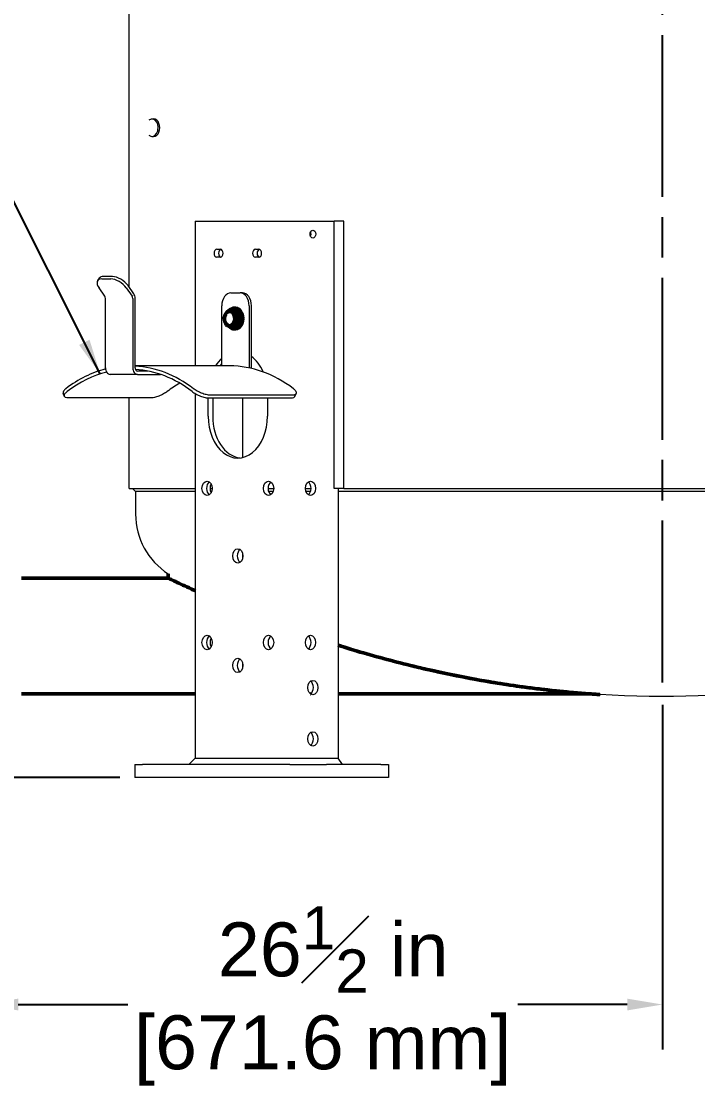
# Model space of a CAD drawing. Header units: inches. Extents: x 17 to 469, y 7 to 301.
# Drawn here: x 70.18 to 96.48, y 28.03 to 69.66 of the extents above; entities that cross this region are included whole.
import ezdxf

# ---------------------------------------------------------------- set-up
doc = ezdxf.new("R2010")
doc.units = ezdxf.units.IN
doc.header["$LTSCALE"] = 14
doc.header["$MEASUREMENT"] = 0
doc.linetypes.add('CHAIN', pattern=[0.7087, 0.4724, -0.0591, 0.1181, -0.0591])
doc.layers.add('Centerline', color=5, linetype='CHAIN', lineweight=25, true_color=0x0000ff)
for name, color, linetype, lineweight in [('Dimension (ANSI)', 7, 'Continuous', 25), ('Symbol (ANSI)', 7, 'Continuous', 25), ('Visible (ANSI)', 7, 'Continuous', 50)]:
    doc.layers.add(name, color=color, linetype=linetype, lineweight=lineweight)
doc.styles.add('MEMCOR Medium', font='arial.ttf')
doc.dimstyles.new('Default (ANSI)', dxfattribs={"dimscale": 14, "dimtxt": 0.15, "dimasz": 0.098425, "dimexe": 0.125, "dimexo": 0.0625, "dimgap": 0.031496, "dimtad": 0, "dimtih": 1, "dimtoh": 1, "dimdec": 4, "dimrnd": 1e-08, "dimzin": 3, "dimdsep": 46, "dimlunit": 5, "dimtxsty": 'MEMCOR Medium', "dimcen": 0.09, "dimdle": 0.393701, "dimclrd": 256, "dimclre": 256, "dimclrt": 256, "dimadec": 0, "dimazin": 1, "dimtfac": 0.8, "dimtofl": 0, "dimtmove": 0, "dimatfit": 3, "dimfxl": 1, "dimfrac": 1, "dimtolj": 1, "dimtzin": 4, "dimlwd": -1, "dimlwe": -1, "dimarcsym": 0})
doc.dimstyles.new('Default (ANSI)$7', dxfattribs={"dimscale": 14, "dimtxt": 0.15, "dimasz": 0.098425, "dimexe": 0.125, "dimexo": 0.0625, "dimgap": 0.031496, "dimtad": 0, "dimtih": 1, "dimtoh": 1, "dimdec": 4, "dimrnd": 1e-08, "dimzin": 3, "dimdsep": 46, "dimlunit": 5, "dimtxsty": 'MEMCOR Medium', "dimcen": 0.09, "dimdle": 0.393701, "dimclrd": 256, "dimclre": 256, "dimclrt": 256, "dimadec": 0, "dimazin": 1, "dimtfac": 0.8, "dimtofl": 0, "dimtmove": 0, "dimatfit": 3, "dimfxl": 1, "dimfrac": 1, "dimtolj": 1, "dimtzin": 4, "dimlwd": -1, "dimlwe": -1, "dimarcsym": 0})

# ---------------------------------------------------------------- blocks, each defined once
blk = doc.blocks.new('*D21')
at = {"layer": 'Defpoints', "color": 0, "transparency": 16777216}
for p in [(73.257, 123.979), (40.949, 40.229), (74.882, 40.229)]:
    blk.add_point(p, dxfattribs=at)
at = {"layer": 'Dimension (ANSI)', "transparency": 16777216}
for p, q in [((72.382, 123.979), (39.199, 123.979)), ((40.949, 122.601), (40.949, 96.498)), ((40.949, 41.607), (40.949, 88.609)), ((74.007, 40.229), (39.199, 40.229))]:
    blk.add_line(p, q, dxfattribs=at)
for points in [[(40.72, 122.601), (41.179, 122.601), (40.949, 123.979)], [(40.72, 41.607), (41.179, 41.607), (40.949, 40.229)]]:
    blk.add_solid(points, dxfattribs=at)
at = {"layer": 'Dimension (ANSI)', "transparency": 16777216, "char_height": 2.1, "attachment_point": 5, "style": 'MEMCOR Medium'}
for s, insert in [('\\A1; 83{\\H0.8x;\\S3#4;} in', (40.949, 94.711)), ('\\A1;[2127.3 mm]', (40.949, 90.767))]:
    blk.add_mtext(s, dxfattribs=dict(at, insert=insert))
blk = doc.blocks.new('*D27')
at = {"layer": 'Defpoints', "color": 0, "transparency": 16777216}
for p in [(28.833, 132.744), (29.483, 132.744), (74.882, 40.229)]:
    blk.add_point(p, dxfattribs=at)
at = {"layer": 'Dimension (ANSI)', "transparency": 16777216}
for p, q in [((29.483, 131.366), (29.483, 82.85)), ((29.483, 41.607), (29.483, 74.985)), ((74.007, 40.229), (27.733, 40.229))]:
    blk.add_line(p, q, dxfattribs=at)
for points in [[(29.254, 131.366), (29.713, 131.366), (29.483, 132.744)], [(29.254, 41.607), (29.713, 41.607), (29.483, 40.229)]]:
    blk.add_solid(points, dxfattribs=at)
at = {"layer": 'Dimension (ANSI)', "transparency": 16777216, "char_height": 2.1, "attachment_point": 5, "style": 'MEMCOR Medium'}
for s, insert in [('\\A1; 92{\\H0.8x;\\S1#2;} in', (29.483, 81.063)), ('\\A1;[2349.9 mm]', (29.483, 77.131))]:
    blk.add_mtext(s, dxfattribs=dict(at, insert=insert))
blk = doc.blocks.new('*D29')
at = {"layer": 'Defpoints', "color": 0, "transparency": 16777216}
for p in [(95.116, 43.923), (68.676, 41.229), (68.676, 31.385)]:
    blk.add_point(p, dxfattribs=at)
at = {"layer": 'Dimension (ANSI)', "transparency": 16777216}
for p, q in [((95.116, 43.048), (95.116, 29.635)), ((68.676, 40.354), (68.676, 29.635)), ((70.054, 31.385), (74.313, 31.385)), ((93.739, 31.385), (89.48, 31.385))]:
    blk.add_line(p, q, dxfattribs=at)
for points in [[(70.054, 31.615), (70.054, 31.155), (68.676, 31.385)], [(93.739, 31.615), (93.739, 31.155), (95.116, 31.385)]]:
    blk.add_solid(points, dxfattribs=at)
at = {"layer": 'Dimension (ANSI)', "transparency": 16777216, "char_height": 2.1, "attachment_point": 5, "style": 'MEMCOR Medium'}
for s, insert in [('\\A1; 26{\\H0.8x;\\S1#2;} in', (81.896, 33.531)), ('\\A1;[671.6 mm]', (81.896, 29.598))]:
    blk.add_mtext(s, dxfattribs=dict(at, insert=insert))
blk = doc.blocks.new('*D30')
at = {"layer": 'Defpoints', "color": 0, "transparency": 16777216}
for p in [(61.19, 45.729), (64.129, 45.729), (74.882, 40.229)]:
    blk.add_point(p, dxfattribs=at)
at = {"layer": 'Dimension (ANSI)', "transparency": 16777216}
for p, q in [((63.254, 45.729), (59.44, 45.729)), ((61.19, 44.351), (61.19, 41.607)), ((74.007, 40.229), (59.44, 40.229)), ((61.19, 40.229), (61.19, 33.1)), ((61.19, 33.1), (59.812, 33.1))]:
    blk.add_line(p, q, dxfattribs=at)
for points in [[(60.96, 44.351), (61.419, 44.351), (61.19, 45.729)], [(60.96, 41.607), (61.419, 41.607), (61.19, 40.229)]]:
    blk.add_solid(points, dxfattribs=at)
at = {"layer": 'Dimension (ANSI)', "transparency": 16777216, "char_height": 2.1, "attachment_point": 5, "style": 'MEMCOR Medium'}
for s, insert in [('\\A1; 5{\\H0.8x;\\S1#2;} in', (52.229, 35.246)), ('\\A1;[139.7 mm]', (52.229, 31.313))]:
    blk.add_mtext(s, dxfattribs=dict(at, insert=insert))

msp = doc.modelspace()

# ---------------------------------------------------------------- linework, layer by layer
at = {"layer": 'Centerline', "ltscale": 0.952448}
msp.add_line((95.116469, 43.922673), (95.116469, 132.550677), dxfattribs=at)
at = {"layer": 'Visible (ANSI)', "linetype": 'Continuous', "lineweight": 18}
for p, q in [((74.366007, 59.311241), (74.366007, 103.729368)), ((75.253438, 65.858531), (75.319906, 65.858531)), ((75.253438, 65.178531), (75.319906, 65.178531)), ((76.935475, 61.879368), (77.137572, 61.879368)), ((76.935475, 61.879368), (76.935475, 56.246195)), ((77.137572, 61.879368), (80.050852, 61.879368)), ((80.050852, 61.879368), (81.026659, 61.879368)), ((81.026659, 61.879368), (82.340867, 61.879368)), ((82.717199, 61.879368), (82.340867, 61.879368)), ((82.340867, 51.479368), (82.340867, 61.879368)), ((82.717199, 51.479368), (82.717199, 61.879368)), ((77.777503, 60.784368), (77.911854, 60.784368)), ((79.27657, 60.784368), (79.41092, 60.784368)), ((77.911854, 60.474368), (77.777503, 60.474368)), ((79.41092, 60.474368), (79.27657, 60.474368)), ((73.207376, 59.661118), (73.142376, 59.569194)), ((73.300624, 59.634072), (73.654177, 59.634072)), ((73.719177, 59.725996), (73.365624, 59.725996)), ((73.420314, 58.964805), (73.197071, 59.280519)), ((74.257731, 59.280519), (74.480974, 58.964805)), ((74.545974, 59.056729), (74.322731, 59.372443)), ((73.447238, 56.176395), (73.447238, 58.872881)), ((74.507898, 58.872881), (74.507898, 56.176395)), ((74.599822, 56.176395), (74.599822, 58.872881)), ((78.325511, 59.089368), (78.679065, 59.089368)), ((78.770988, 59.089368), (78.679065, 59.089368)), ((77.971958, 56.246195), (77.971958, 58.589368)), ((79.032618, 58.589368), (79.032618, 56.176395)), ((79.124542, 56.176395), (79.124542, 58.589368)), ((78.277428, 56.246195), (74.599822, 56.246195)), ((74.691746, 55.916395), (73.631086, 55.916395)), ((75.097506, 56.046395), (74.691746, 56.046395)), ((74.691746, 55.916395), (75.582741, 55.916395)), ((71.849936, 55.058988), (71.800825, 55.168901)), ((75.189172, 54.996685), (72.007191, 54.996685)), ((74.366007, 51.479368), (74.366007, 54.996685)), ((76.935475, 55.171495), (76.935475, 40.979368)), ((77.441628, 54.289368), (77.441628, 54.997895)), ((77.476597, 54.996685), (80.658577, 54.996685)), ((80.707681, 55.106583), (77.525701, 55.106583)), ((77.618404, 54.996685), (77.618404, 54.289368)), ((78.782346, 54.996685), (78.782346, 52.681229)), ((79.746796, 54.996685), (79.746796, 54.289368)), ((80.815833, 55.058988), (80.864943, 55.168901)), ((74.366007, 51.479368), (76.935475, 51.479368)), ((74.616469, 51.354368), (74.491469, 51.479368)), ((74.616469, 51.354368), (74.616469, 50.479368)), ((76.935475, 51.354368), (74.616469, 51.354368)), ((77.512338, 51.479368), (77.595777, 51.479368)), ((77.574952, 51.354368), (77.533163, 51.354368)), ((79.769423, 51.479368), (79.988626, 51.479368)), ((79.967802, 51.354368), (79.790248, 51.354368)), ((81.224649, 51.479368), (81.443852, 51.479368)), ((81.423027, 51.354368), (81.245474, 51.354368)), ((82.717199, 51.479368), (82.340867, 51.479368)), ((82.494657, 51.479368), (82.494657, 40.979368)), ((107.738281, 51.354368), (82.494657, 51.354368)), ((82.717199, 51.479368), (107.515738, 51.479368)), ((78.782346, 48.935609), (78.782346, 48.761127)), ((78.782346, 44.672609), (78.782346, 44.498127)), ((76.935475, 40.979368), (76.685475, 40.729368)), ((76.935475, 40.979368), (77.137572, 40.979368)), ((77.137572, 40.979368), (80.050852, 40.979368)), ((80.050852, 40.979368), (81.026659, 40.979368)), ((81.026659, 40.979368), (82.494657, 40.979368)), ((82.671433, 40.729368), (82.494657, 40.979368)), ((74.589008, 40.729368), (74.881901, 40.729368)), ((74.589008, 40.729368), (74.589008, 40.229368)), ((80.623608, 40.729368), (74.881901, 40.729368)), ((80.623608, 40.729368), (82.037822, 40.729368)), ((84.159142, 40.729368), (82.037822, 40.729368)), ((84.159142, 40.729368), (84.452035, 40.729368)), ((84.452035, 40.729368), (84.452035, 40.229368)), ((74.881901, 40.229368), (74.589008, 40.229368)), ((80.623608, 40.229368), (74.881901, 40.229368)), ((82.037822, 40.229368), (80.623608, 40.229368)), ((84.159142, 40.229368), (82.037822, 40.229368)), ((84.452035, 40.229368), (84.159142, 40.229368))]:
    msp.add_line(p, q, dxfattribs=at)
at = {"layer": 'Visible (ANSI)'}
for p, q in [((78.328822, 58.381931), (78.192419, 58.381931)), ((78.328822, 58.381931), (78.443205, 58.369548)), ((78.557588, 58.357165), (78.421186, 58.357165)), ((78.435633, 58.370368), (78.445719, 58.370368)), ((78.443205, 58.369548), (78.557588, 58.357165)), ((78.445719, 58.495368), (78.502288, 58.495368)), ((78.557588, 58.357165), (78.607197, 58.210884)), ((78.656805, 58.064602), (78.520403, 58.064602)), ((78.592031, 57.930704), (78.527256, 57.796805)), ((78.656805, 58.064602), (78.592031, 57.930704)), ((78.607197, 58.210884), (78.656805, 58.064602)), ((78.527256, 57.796805), (78.390854, 57.796805)), ((78.445719, 57.683368), (78.502288, 57.683368)), ((75.89058, 47.979368), (70.176469, 47.979368)), ((75.89058, 48.148013), (75.89058, 47.979368)), ((70.176469, 43.479368), (76.935475, 43.479368)), ((81.417923, 43.479368), (81.430271, 43.479368)), ((82.494657, 43.479368), (92.273591, 43.479368)), ((92.676975, 43.461455), (92.676975, 43.452187))]:
    msp.add_line(p, q, dxfattribs=at)
at = {"layer": 'Visible (ANSI)', "linetype": 'Continuous', "lineweight": 18}
for centre, radius, start, end in [((77.386469, 50.479368), 2.77, 180, 237.3141857), ((95.116469, 84.702806), 41.313437, 266.6148042, 287.7890589)]:
    msp.add_arc(centre, radius, start, end, dxfattribs=at)
for centre, major_axis, ratio, start_param, end_param in [((75.253438, 65.518531), (0, 0.34), 0.707106781, 2.590395149, 6.785063721), ((75.319906, 65.518531), (0, -0.34), 0.707106781, 0, 3.141592654), ((81.335709, 61.379368), (0, 0.155), 0.707106781, 4.079718979, 5.345058981), ((77.777503, 60.629368), (0, -0.155), 0.707106781, 3.141592654, 6.283185307), ((77.95428, 60.629368), (0, 0.155), 0.707106781, 0.194777643, 2.946815011), ((77.911854, 60.629368), (0, 0.155), 0.707106781, 3.141592654, 6.283185307), ((79.27657, 60.629368), (0, -0.155), 0.707106781, 3.141592654, 6.283185307), ((79.453347, 60.629368), (0, 0.155), 0.707106781, 0.194777643, 2.946815011), ((79.41092, 60.629368), (0, 0.155), 0.707106781, 3.141592654, 6.283185307), ((73.550624, 59.280519), (-0.408248, 0.288675), 0.5, 5.667705599, 7.238501925), ((73.615624, 59.372443), (-0.408248, 0.288675), 0.5, 5.667705599, 6.283185307), ((73.904177, 59.280519), (0.408248, -0.288675), 0.5, 0.955316618, 2.526112945), ((73.969177, 59.372443), (-0.408248, 0.288675), 0.5, 4.096909272, 5.667705599), ((73.355314, 58.872881), (0, -0.13), 0.707106781, 1.570796327, 2.35619449), ((74.415974, 58.872881), (0, 0.13), 0.707106781, 4.71238898, 5.497787144), ((74.415974, 58.872881), (0, -0.26), 0.707106781, 1.570796327, 2.35619449), ((78.325511, 58.589368), (0, 0.5), 0.707106781, 0, 1.570796327), ((78.679065, 58.589368), (0, 0.5), 0.707106781, 4.71238898, 6.283185307), ((78.770988, 58.589368), (0, 0.5), 0.707106781, 4.71238898, 6.283185307), ((78.594212, 55.169368), (0, -1.63), 0.707106781, 2.11404801, 2.663459263), ((74.388341, 48.876195), (0, 7.37), 0.707106781, 5.787544151, 6.242593481), ((78.594212, 55.169368), (0, 1.63), 0.707106781, 0.570291334, 0.849138969), ((78.770988, 55.169368), (0, -1.63), 0.707106781, 3.907583633, 3.990731623), ((78.277428, 48.876195), (0, 7.37), 0.707106781, 5.787544151, 6.283185307), ((74.388341, 48.876195), (0, 7.37), 0.707106781, 0.180900412, 0.495641156), ((74.388341, 48.876195), (0, 7.24), 0.707106781, 0.175780081, 0.494420124), ((73.631086, 56.176395), (0, -0.26), 0.707106781, 4.71238898, 6.283185307), ((74.691746, 56.176395), (0, -0.26), 0.707106781, 4.71238898, 6.283185307), ((74.691746, 56.176395), (0, -0.13), 0.707106781, 4.71238898, 6.283185307), ((74.388341, 48.876195), (0, 7.24), 0.707106781, 5.788765184, 6.239278677), ((78.940694, 56.176395), (0, 0.13), 0.707106781, 4.651137038, 4.71238898), ((78.940694, 56.176395), (0, -0.26), 0.707106781, 1.463005525, 1.570796327), ((78.277428, 48.876195), (0, 7.24), 0.707106781, 0.389617116, 0.494420124), ((78.594212, 54.289368), (0, -1.63), 0.707106781, 4.71238898, 7.853981634), ((78.770988, 54.289368), (0, -1.63), 0.707106781, 4.71238898, 6.206422826), ((77.574564, 51.479368), (0, -0.28), 0.707106781, 3.604362771, 5.820415189), ((77.710328, 51.479368), (0, 0.28), 0.707106781, 0.909644844, 2.23194781), ((79.967413, 51.479368), (0, -0.28), 0.707106781, 3.604362771, 5.820415189), ((81.245862, 51.479368), (0, 0.28), 0.707106781, 3.604362771, 5.820415189), ((78.770988, 48.848368), (0, -0.28), 0.707106781, 3.604362771, 5.820415189), ((77.574564, 45.479368), (0, -0.28), 0.707106781, 3.604362771, 5.820415189), ((77.710328, 45.479368), (0, 0.28), 0.707106781, 0.909644844, 2.23194781), ((79.967413, 45.479368), (0, -0.28), 0.707106781, 3.604362771, 5.820415189), ((81.245862, 45.479368), (0, 0.28), 0.707106781, 3.604362771, 5.820415189), ((78.770988, 44.585368), (0, -0.28), 0.707106781, 3.604362771, 5.820415189), ((81.335709, 43.725368), (0, 0.28), 0.707106781, 3.604362771, 5.820415189), ((81.335709, 41.725368), (0, 0.28), 0.707106781, 3.604362771, 5.820415189)]:
    msp.add_ellipse(centre, major_axis=major_axis, ratio=ratio, start_param=start_param, end_param=end_param, dxfattribs=at)
for centre, major_axis in [((81.512485, 61.379368), (0, -0.155)), ((77.397787, 51.479368), (0, -0.28)), ((79.790636, 51.479368), (0, -0.28)), ((81.422639, 51.479368), (0, 0.28)), ((78.594212, 48.848368), (0, -0.28)), ((77.397787, 45.479368), (0, -0.28)), ((79.790636, 45.479368), (0, -0.28)), ((81.422639, 45.479368), (0, 0.28)), ((78.594212, 44.585368), (0, -0.28)), ((81.512485, 43.725368), (0, -0.28)), ((81.512485, 41.725368), (0, -0.28))]:
    msp.add_ellipse(centre, major_axis=major_axis, ratio=0.707106781, dxfattribs=at)
at = {"layer": 'Visible (ANSI)'}
for centre, major_axis, start_param, end_param in [((78.27389, 58.089368), (0, 0.281), 6.206783941, 7.253981493), ((78.445719, 58.089368), (0, -0.406), 5.465486756, 10.19090831), ((78.27389, 58.089368), (0, 0.281), 5.15958639, 6.206783941), ((78.445719, 58.089368), (0, 0.281), 6.090169749, 6.283185307), ((78.502288, 58.089368), (0, -0.406), 0, 3.141592654), ((78.445719, 58.089368), (0, -0.281), 1.614687046, 2.421300427), ((78.27389, 58.089368), (0, -0.281), 4.112388839, 5.15958639), ((78.27389, 58.089368), (0, -0.281), 5.15958639, 6.206783941), ((78.27389, 58.089368), (0, -0.281), 6.206783941, 7.253981493), ((78.27389, 58.089368), (0, 0.281), 4.112388839, 5.15958639), ((78.445719, 58.089368), (0, -0.281), 0.58516183, 1.356430541)]:
    msp.add_ellipse(centre, major_axis=major_axis, ratio=0.707106781, start_param=start_param, end_param=end_param, dxfattribs=at)
for points in [[(78.109898, 58.248033), (78.13996, 58.310175), (78.192419, 58.381931)], [(78.192419, 58.381931), (78.23597, 58.375295), (78.289056, 58.369548)], [(78.289056, 58.369548), (78.342141, 58.363801), (78.421186, 58.357165)], [(78.421186, 58.357165), (78.430024, 58.278773), (78.453047, 58.210884)], [(78.06287, 58.114134), (78.079836, 58.18589), (78.109898, 58.248033)], [(78.094732, 57.967852), (78.071709, 58.035742), (78.06287, 58.114134)], [(78.162087, 57.821571), (78.117755, 57.899963), (78.094732, 57.967852)], [(78.437881, 57.930704), (78.407819, 57.868561), (78.390854, 57.796805)], [(78.520403, 58.064602), (78.467943, 57.992846), (78.437881, 57.930704)], [(78.453047, 58.210884), (78.476071, 58.142994), (78.520403, 58.064602)], [(78.258724, 57.809188), (78.205638, 57.814935), (78.162087, 57.821571)], [(78.390854, 57.796805), (78.311809, 57.803441), (78.258724, 57.809188)]]:
    msp.add_rational_spline(points, [1, 1.0379548493, 1], degree=2, dxfattribs=at)
at = {"layer": 'Visible (ANSI)', "linetype": 'Continuous', "lineweight": 18}
for points, knots in [([(71.909832, 55.359318), (71.870743, 55.329431), (71.838195, 55.296769), (71.798657, 55.235318), (71.791654, 55.20657), (71.797168, 55.178552), (71.798738, 55.173653), (71.800884, 55.168925)], [5.751172896, 5.751172896, 5.751172896, 5.751172896, 6.230027309, 6.230027309, 6.708881722, 6.708881722, 6.813647612, 6.813647612, 6.813647612, 6.813647612]), ([(72.007191, 54.996685), (71.962797, 54.996685), (71.922931, 55.003416), (71.866427, 55.030448), (71.849806, 55.050708), (71.840773, 55.096637), (71.847788, 55.125363), (71.887362, 55.186735), (71.919935, 55.219341), (71.959051, 55.249161)], [7.666112893, 7.666112893, 7.666112893, 7.666112893, 8.144520248, 8.144520248, 8.622927603, 8.622927603, 9.101798808, 9.101798808, 9.580670014, 9.580670014, 9.580670014, 9.580670014]), ([(75.848138, 55.249161), (75.809023, 55.219341), (75.758749, 55.186735), (75.647042, 55.125363), (75.585591, 55.096637), (75.46901, 55.050708), (75.40612, 55.030448), (75.288407, 55.003416), (75.233566, 54.996685), (75.189172, 54.996685)], [5.75155612, 5.75155612, 5.75155612, 5.75155612, 6.230427325, 6.230427325, 6.709298531, 6.709298531, 7.187705886, 7.187705886, 7.666113241, 7.666113241, 7.666113241, 7.666113241]), ([(76.81763, 55.249161), (76.856746, 55.219341), (76.907019, 55.186735), (77.018726, 55.125363), (77.080177, 55.096637), (77.196759, 55.050708), (77.259648, 55.030448), (77.377361, 55.003416), (77.432202, 54.996685), (77.476597, 54.996685)], [1.918499325, 1.918499325, 1.918499325, 1.918499325, 2.397370531, 2.397370531, 2.876241737, 2.876241737, 3.354649092, 3.354649092, 3.833056446, 3.833056446, 3.833056446, 3.833056446]), ([(77.525701, 55.106583), (77.481306, 55.106583), (77.426465, 55.113314), (77.308754, 55.14035), (77.245866, 55.160615), (77.129299, 55.20657), (77.06786, 55.235318), (76.956188, 55.296769), (76.905938, 55.329431), (76.866849, 55.359318)], [3.832847683, 3.832847683, 3.832847683, 3.832847683, 4.311254504, 4.311254504, 4.789661326, 4.789661326, 5.268515739, 5.268515739, 5.747370152, 5.747370152, 5.747370152, 5.747370152]), ([(80.658577, 54.996685), (80.702972, 54.996685), (80.742837, 55.003416), (80.793154, 55.027488), (80.808125, 55.042158), (80.815774, 55.059012)], [3.8330564465, 3.8330564465, 3.8330564465, 3.8330564465, 4.3114638014, 4.3114638014, 4.6851049427, 4.6851049427, 4.6851049427, 4.6851049427]), ([(80.755937, 55.359318), (80.795025, 55.329431), (80.827574, 55.296769), (80.867111, 55.235318), (80.874115, 55.20657), (80.86507, 55.160615), (80.848447, 55.14035), (80.791941, 55.113314), (80.752075, 55.106583), (80.707681, 55.106583)], [1.918325214, 1.918325214, 1.918325214, 1.918325214, 2.397179627, 2.397179627, 2.876034039, 2.876034039, 3.354440861, 3.354440861, 3.832847683, 3.832847683, 3.832847683, 3.832847683])]:
    msp.add_open_spline(points, degree=3, knots=knots, dxfattribs=at)
at = {"layer": 'Visible (ANSI)'}
for points, knots in [([(76.935457, 47.495037), (76.883447, 47.518477), (76.832242, 47.541655), (76.670681, 47.61508), (76.558455, 47.666561), (76.348131, 47.763844), (76.250047, 47.809634), (76.08289, 47.888128), (76.01375, 47.920853), (75.917625, 47.966466), (75.89058, 47.979368), (75.89058, 47.979368)], [-48.474247199, -48.474247199, -48.474247199, -48.474247199, -47.999170387, -47.999170387, -46.949222106, -46.949222106, -45.899273825, -45.899273825, -44.849325544, -44.849325544, -43.799377262, -43.799377262, -43.799377262, -43.799377262]), ([(92.676975, 43.452187), (92.676975, 43.452187), (92.675252, 43.452295), (92.668434, 43.452721), (92.663347, 43.453039), (92.644284, 43.454238), (92.626434, 43.455368), (92.585416, 43.457997), (92.55889, 43.459717), (92.501717, 43.463491), (92.471043, 43.465547), (92.376327, 43.472014), (92.309668, 43.476726), (92.152478, 43.488202), (92.052728, 43.495828), (91.847884, 43.512295), (91.742743, 43.521138), (91.421886, 43.54943), (91.20082, 43.570653), (90.533991, 43.640301), (90.084973, 43.695009), (89.03288, 43.83881), (88.357316, 43.946754), (86.976589, 44.204044), (86.271367, 44.353407), (84.864629, 44.688454), (84.163014, 44.874148), (83.146239, 45.168698), (82.81744, 45.268104), (82.494667, 45.369441)], [-87.598754525, -87.598754525, -87.598754525, -87.598754525, -87.499174793, -87.499174793, -87.399595062, -87.399595062, -87.2004356, -87.2004356, -86.948401853, -86.948401853, -86.696368107, -86.696368107, -86.192300615, -86.192300615, -85.40943762, -85.40943762, -84.626574626, -84.626574626, -83.060848638, -83.060848638, -79.929396661, -79.929396661, -75.008326657, -75.008326657, -70.087256653, -70.087256653, -65.166186648, -65.166186648, -62.769224757, -62.769224757, -62.769224757, -62.769224757]), ([(91.266173, 43.564851), (90.475518, 43.641802), (89.675435, 43.742821), (87.931287, 44.015617), (86.984125, 44.197244), (85.814805, 44.462254), (85.589564, 44.515174), (85.364493, 44.569911)], [0, 0, 0, 0, 6.312008909, 6.312008909, 13.782270042, 13.782270042, 15.565583129, 15.565583129, 15.565583129, 15.565583129])]:
    msp.add_open_spline(points, degree=3, knots=knots, dxfattribs=at)

# ---------------------------------------------------------------- dimensions: what is measured, and where the dimension line sits
at = {"layer": 'Dimension (ANSI)'}
for base, p1, p2, text, override, picture, middle in [((29.483385, 132.744368), (74.881901, 40.229368), (28.832773, 132.744368), ' <> in\\X[2349.9 mm]', {"dimgap": 0.031496, "dimdec": 4, "dimpost": '', "dimse2": 1, "dimtol": 0, "dimlim": 0, "dimtp": 0, "dimtm": 0, "dimtdec": 2, "dimatfit": 1}, '*D27', (29.483385, 78.91776)), ((40.949209, 40.229368), (73.257306, 123.979368), (74.881901, 40.229368), ' <> in\\X[2127.3 mm]', {"dimgap": 0.031496, "dimdec": 4, "dimpost": '', "dimtol": 0, "dimlim": 0, "dimtp": 0, "dimtm": 0, "dimtdec": 2, "dimatfit": 1}, '*D21', (40.949209, 92.553453)), ((61.189775, 45.729368), (74.881901, 40.229368), (64.129225, 45.729368), ' <> in\\X[139.7 mm]', {"dimgap": 0.031496, "dimdec": 4, "dimpost": '', "dimtol": 0, "dimlim": 0, "dimtp": 0, "dimtm": 0, "dimtdec": 2, "dimatfit": 2}, '*D30', (52.228585, 33.100162))]:
    dim = msp.add_linear_dim(base=base, p1=p1, p2=p2, angle=90, text=text, dimstyle='Default (ANSI)', override=override, dxfattribs=at)
    dim.commit()
    dim.dimension.update_dxf_attribs({"geometry": picture, "text_midpoint": middle, "dimtype": 160})
dim = msp.add_linear_dim(base=(68.676469, 31.38488), p1=(95.116469, 43.922673), p2=(68.676469, 41.229368), text=' <> in\\X[671.6 mm]', dimstyle='Default (ANSI)', override={"dimgap": 0.031496, "dimtih": 0, "dimtoh": 0, "dimdec": 3, "dimpost": '', "dimtol": 0, "dimlim": 0, "dimtp": 0, "dimtm": 0, "dimtdec": 2, "dimatfit": 1}, dxfattribs=at)
dim.commit()
dim.dimension.update_dxf_attribs({"geometry": '*D29', "text_midpoint": (81.896469, 31.38488), "dimtype": 160})

# ---------------------------------------------------------------- leaders
at = {"layer": 'Symbol (ANSI)', "annotation_type": 0, "has_hookline": 1, "hookline_direction": 1, "text_width": 13.582674}
msp.add_leader([(73.241869, 55.932313), (67.431148, 67.504082), (66.053196, 67.504082)], dimstyle='Default (ANSI)$7', override={"dimtad": 0}, dxfattribs=at)

doc.saveas('drawing.dxf')
